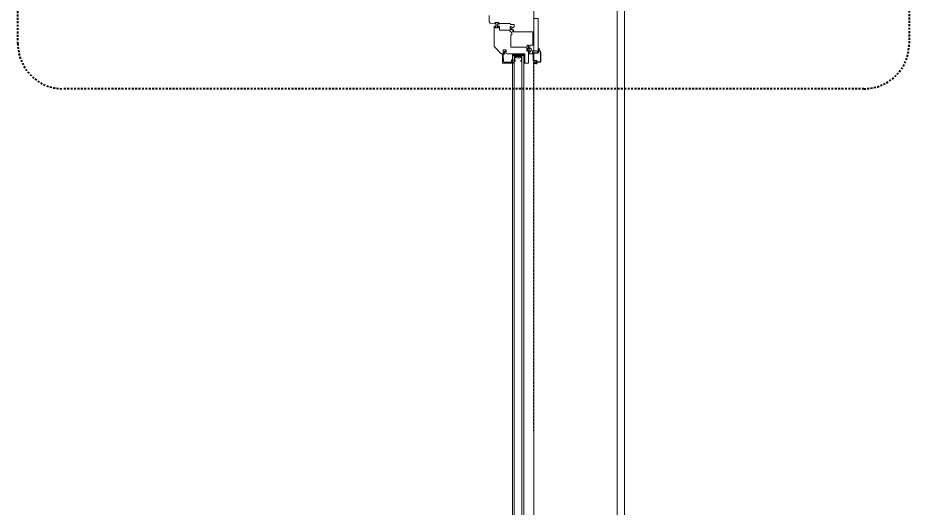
# Model space of a CAD drawing. Header units: inches. Extents: x -3905 to 10892, y 1064 to 9590.
# Drawn here: x 2130.4 to 2189.4, y 3991.2 to 4023.7 of the extents above; entities that cross this region are included whole.
import ezdxf

# ---------------------------------------------------------------- set-up
doc = ezdxf.new("R2010")
doc.units = ezdxf.units.IN
doc.header["$MEASUREMENT"] = 0
doc.linetypes.add('MYHIDDEN', pattern=[0.1875, 0.125, -0.0625])
doc.layers.add('SECTIONS', color=70, linetype='Continuous', lineweight=0)

msp = doc.modelspace()

# ---------------------------------------------------------------- linework, layer by layer
at = {"layer": 'SECTIONS', "linetype": 'Continuous', "lineweight": 5}
msp.add_line((2164.55013, 3941.98466), (2164.55013, 4037.98466), dxfattribs=at)
at = {"layer": 'SECTIONS', "lineweight": 5}
msp.add_line((2170.05794, 3941.98466), (2170.05794, 4037.98466), dxfattribs=at)
at = {"layer": 'SECTIONS', "lineweight": 0}
for p, q in [((2164.08613, 4021.64119), (2164.08613, 4021.47419)), ((2164.10013, 4021.65119), (2164.09613, 4021.65119)), ((2163.12913, 4021.22969), (2163.19413, 4021.29469)), ((2163.12913, 4021.21969), (2163.12913, 4021.22969)), ((2163.12913, 4021.21969), (2163.87863, 4021.21969)), ((2163.12913, 4021.18969), (2163.12913, 4021.21969)), ((2163.12913, 4021.21969), (2163.87863, 4021.21969)), ((2163.87863, 4021.18969), (2163.12913, 4021.18969)), ((2163.25263, 4021.14669), (2163.25263, 4020.85669)), ((2163.76163, 4020.85669), (2163.76163, 4021.14669)), ((2163.94113, 4021.21969), (2163.87863, 4021.21969)), ((2163.87863, 4021.21969), (2163.87863, 4020.71969)), ((2163.94113, 4020.71969), (2163.94113, 4021.21969)), ((2163.94113, 4020.71969), (2163.93113, 4020.71969))]:
    msp.add_line(p, q, dxfattribs=at)
at = {"layer": 'SECTIONS', "linetype": 'MYHIDDEN', "lineweight": 0}
msp.add_line((2164.52153, 4020.69204), (2164.55817, 3962.22625), dxfattribs=at)
at = {"layer": 'SECTIONS', "linetype": 'MYHIDDEN', "lineweight": 40}
msp.add_lwpolyline([(2133.3613, 4066.73908), (2186.41506, 4066.73908, -0.41421356), (2189.41506, 4063.73908), (2189.41506, 4021.96492, -0.41421356), (2186.41506, 4018.96492), (2133.3613, 4018.96492, -0.41421356), (2130.3613, 4021.96492), (2130.3613, 4063.73908, -0.41421356)], format="xyb", close=True, dxfattribs=at)
at = {"layer": 'SECTIONS', "linetype": 'Continuous', "lineweight": 5}
msp.add_lwpolyline([(2170.05794, 3942.48466), (2170.55794, 3942.48466), (2170.55794, 4037.98466), (2170.05794, 4037.98466)], close=True, dxfattribs=at)
at = {"layer": 'SECTIONS', "lineweight": 0}
for points in [[(2161.58013, 4023.82769), (2161.58013, 4023.65092, 0.18267581), (2161.58388, 4023.64099, -0.37796447), (2161.58388, 4023.63438, 0.18267581), (2161.58013, 4023.62446), (2161.58013, 4023.40758, 0.37388468), (2161.6533, 4023.3234), (2162.2134, 4023.24469), (2162.23013, 4023.24469, 0.41421356), (2162.24513, 4023.25969), (2162.24513, 4023.27969, -0.41421356), (2162.26013, 4023.29469), (2162.97013, 4023.29469, -0.41421356), (2162.98513, 4023.27969), (2162.98513, 4023.26469, 0.41421356), (2163.01513, 4023.23469), (2163.20513, 4023.23469, -0.41421356), (2163.23513, 4023.20469), (2163.23513, 4023.07969, -0.39299668), (2163.20732, 4023.04977, 0.19297871), (2163.14713, 4023.02038, -0.42897115), (2163.1254, 4023.01983), (2163.09994, 4023.04529, 0.19891237), (2163.08933, 4023.04969), (2163.06013, 4023.04969, -0.41421356), (2163.04513, 4023.06469), (2163.04513, 4023.08469, 0.41421356), (2163.03013, 4023.09969), (2163.01513, 4023.09969, 0.41421356), (2162.98513, 4023.06969), (2162.98513, 4022.9259)], [(2162.98952, 4022.91529), (2163.03524, 4022.86957), (2163.0706, 4022.90493), (2163.04055, 4022.93498), (2163.0759, 4022.97033), (2163.22439, 4022.82184), (2163.18904, 4022.78649), (2163.15899, 4022.81654), (2163.12363, 4022.78118), (2163.16873, 4022.73608, 0.19891237), (2163.17934, 4022.73169), (2164.45013, 4022.73169, -0.41421356), (2164.48013, 4022.70169), (2164.48013, 4021.88769, -0.41421356), (2164.45013, 4021.85769), (2164.30013, 4021.85769, 0.41421356), (2164.28513, 4021.84269), (2164.28513, 4021.35969, -0.41421356), (2164.27013, 4021.34469, 0.41421356), (2164.25513, 4021.32969), (2164.25513, 4021.30969, 0.41421356), (2164.27013, 4021.29469), (2164.44013, 4021.29469, 0.41421356), (2164.45513, 4021.30969), (2164.45513, 4021.46769, -0.41421356), (2164.47013, 4021.48269), (2164.72891, 4021.48269, -0.19891237), (2164.73952, 4021.47829), (2164.77073, 4021.44708, 0.19891237), (2164.78134, 4021.44269), (2164.81513, 4021.44269, 0.41421356), (2164.83013, 4021.45769), (2164.83013, 4023.61769, 0.41421356), (2164.81513, 4023.63269), (2164.56513, 4023.63269, -0.41421356), (2164.55013, 4023.64769), (2164.55013, 4023.77769, -0.41421356)], [(2163.93113, 4020.71969, 0.41421356), (2163.91613, 4020.70469), (2163.91613, 4020.68469, 0.41421356), (2163.93113, 4020.66969), (2164.17113, 4020.66969, 0.41421356), (2164.18613, 4020.68469), (2164.18613, 4021.49519), (2164.13613, 4021.49519), (2164.13613, 4021.45269), (2164.08613, 4021.45269), (2164.08613, 4021.66269), (2164.13613, 4021.66269), (2164.13613, 4021.62019), (2164.18613, 4021.62019), (2164.18613, 4021.84269, 0.41421356), (2164.17113, 4021.85769), (2164.13113, 4021.85769, 0.41421356), (2164.11613, 4021.84269), (2164.11613, 4021.74769, -0.41421356), (2164.10113, 4021.73269), (2163.03513, 4021.73269, -0.41421356), (2163.02013, 4021.74769), (2163.02013, 4022.52969, -0.41421356), (2163.03513, 4022.54469), (2163.08113, 4022.54469, 0.41421356), (2163.09613, 4022.55969), (2163.09613, 4022.66047, 0.19891237), (2163.09173, 4022.67108), (2162.91052, 4022.85229, 0.19891237), (2162.89991, 4022.85669), (2162.28113, 4022.85669, -0.41421356), (2162.26613, 4022.87169), (2162.26613, 4023.07669, 0.41421356), (2162.23613, 4023.10669), (2162.15363, 4023.10669), (2162.15363, 4023.05669), (2162.19613, 4023.05669), (2162.19613, 4023.00669), (2161.98613, 4023.00669), (2161.98613, 4023.05669), (2162.02863, 4023.05669), (2162.02863, 4023.10669), (2161.94613, 4023.10669, 0.41421356), (2161.91613, 4023.07669), (2161.91613, 4021.78454, 0.19891237), (2161.9337, 4021.74211), (2162.36355, 4021.31226, 0.19891237), (2162.40598, 4021.29469), (2162.53113, 4021.29469, 1), (2162.53113, 4021.35469), (2162.52613, 4021.35469, -0.41421356), (2162.51113, 4021.36969), (2162.51113, 4021.51469, -0.41421356), (2162.54113, 4021.54469), (2162.66613, 4021.54469, -0.41421356), (2162.69613, 4021.51469), (2162.69613, 4021.37969, 0.41421356), (2162.78113, 4021.29469), (2163.92613, 4021.29469, -0.41421356), (2163.94113, 4021.27969), (2163.94113, 4020.71969), (2163.87863, 4020.71969)], [(2164.08613, 4021.47419, 0.41421356), (2164.09613, 4021.46419), (2164.10013, 4021.46419, 0.41421356), (2164.11013, 4021.47419), (2164.11013, 4021.51769), (2164.1618, 4021.51769, -0.29578873), (2164.17093, 4021.51177, 4.68662692), (2164.17093, 4021.6036, -0.29578873), (2164.1618, 4021.59769), (2164.11013, 4021.59769), (2164.11013, 4021.64119, 0.41421356), (2164.10013, 4021.65119)], [(2165.01013, 4020.77789), (2165.01013, 4021.25448, 0.19301564), (2165.00076, 4021.27638), (2164.99362, 4021.28353, -0.41421358), (2164.99362, 4021.3005), (2165.00076, 4021.30764, 0.19466171), (2165.01013, 4021.32974), (2165.01013, 4021.35013, 0.10069247), (2165.00647, 4021.36811), (2164.90176, 4021.6148, 0.81748606), (2164.84222, 4021.60269), (2164.84222, 4021.37769, -0.41421355), (2164.82222, 4021.35769), (2164.55222, 4021.35769, 0.41420659), (2164.51022, 4021.31569), (2164.51022, 4020.86969, 0.41421356), (2164.55222, 4020.82769), (2164.70822, 4020.82769, -0.41426937), (2164.72922, 4020.80669), (2164.72922, 4020.67452, -0.53922375), (2164.70812, 4020.66099), (2164.68072, 4020.67319, 0.13634217), (2164.554, 4020.70108), (2164.55391, 4020.68183, -0.11340854), (2164.69958, 4020.64181, 0.54288649), (2164.75022, 4020.67469), (2164.75022, 4020.80669, 0.41421356), (2164.70822, 4020.84869), (2164.55222, 4020.84869, -0.41415777), (2164.53122, 4020.86969), (2164.53122, 4021.31569, -0.41415777), (2164.55222, 4021.33669), (2164.82222, 4021.33669, 0.41415641), (2164.86322, 4021.37769), (2164.86322, 4021.60269, -0.81779129), (2164.88243, 4021.60659), (2164.98714, 4021.3599, -0.10069883), (2164.98913, 4021.35013), (2164.98914, 4021.33027, -0.19891236), (2164.98591, 4021.32249), (2164.97877, 4021.31534, 0.41421354), (2164.97877, 4021.26868), (2164.98591, 4021.26153, -0.1866841), (2164.98913, 4021.25428), (2164.98913, 4020.77789, -0.41415777), (2164.96813, 4020.75689), (2164.80613, 4020.75689, 0.35760023), (2164.75122, 4020.71186), (2164.75013, 4020.66189, -0.54853126), (2164.7103, 4020.63652), (2164.6831, 4020.6492, 0.0984836), (2164.55387, 4020.68083, -1.00981191), (2164.55433, 4020.70182), (2164.64933, 4020.70182), (2164.64933, 4020.72282), (2164.55433, 4020.72282, 1.01988098), (2164.55295, 4020.65985, -0.0984914), (2164.67423, 4020.63017), (2164.70142, 4020.61749, 0.10955031), (2164.72213, 4020.61289, 0.41419312), (2164.77113, 4020.66189), (2164.77113, 4020.70089, -0.41421356), (2164.80613, 4020.73589), (2164.96813, 4020.73589, 0.41421356), (2165.01013, 4020.77789)], [(2163.69213, 4021.09619, -0.41421356), (2163.61771, 4021.02177), (2163.39654, 4021.02177, -0.41421356), (2163.32213, 4021.09619)]]:
    msp.add_lwpolyline(points, format="xyb", dxfattribs=at)
for points in [[(2162.22535, 4023.35669, 0.23450595), (2162.14263, 4023.05669), (2162.18463, 4023.05669), (2162.18463, 4023.00669), (2161.99763, 4023.00669), (2161.99763, 4023.05669), (2162.03963, 4023.05669, 0.23450595), (2161.95691, 4023.35669)], [(2162.69951, 4021.48416), (2162.55375, 4021.38584), (2162.56681, 4021.36913), (2162.55767, 4021.29469), (2162.47707, 4021.29469), (2162.47707, 4020.67969, 0.41421356), (2162.48707, 4020.66969), (2163.17707, 4020.66969, 0.41421356), (2163.18707, 4020.67969), (2163.18707, 4020.73038, 0.37424209), (2163.17845, 4020.74028, -0.67189688), (2163.14991, 4020.85244, 1), (2163.11423, 4020.90068, 0.34852429), (2163.07459, 4020.75365, -0.53924674), (2163.06541, 4020.73969), (2162.56136, 4020.73969, -0.40007691), (2162.54638, 4020.75396), (2162.52283, 4021.23896, -0.42849295), (2162.53781, 4021.25469), (2162.56652, 4021.25469, 0.37886611), (2162.59629, 4021.28103), (2162.60687, 4021.3672, -0.21712128), (2162.61337, 4021.37781), (2162.72188, 4021.451, 1)], [(2163.70113, 4020.80669), (2163.67163, 4020.80669), (2163.67163, 4020.81719), (2163.70113, 4020.81719, 0.41421356), (2163.73113, 4020.84719), (2163.73113, 4021.05719, 0.41421356), (2163.69213, 4021.09619), (2163.32213, 4021.09619, 0.41421356), (2163.28313, 4021.05719), (2163.28313, 4020.84719, 0.41421356), (2163.31313, 4020.81719), (2163.34263, 4020.81719), (2163.34263, 4020.80669), (2163.31313, 4020.80669, -0.41421356), (2163.27263, 4020.84719), (2163.27263, 4021.05719, -0.41421356), (2163.32213, 4021.10669), (2163.69213, 4021.10669, -0.41421356), (2163.74163, 4021.05719), (2163.74163, 4020.84719, -0.41421356)]]:
    msp.add_lwpolyline(points, format="xyb", close=True, dxfattribs=at)
for points in [[(2163.25263, 4001.41762), (2163.25263, 4020.55263), (2163.25263, 4021.16969), (2163.13563, 4021.16969), (2163.13563, 4020.55263), (2163.13563, 4001.29262)], [(2163.27263, 4020.85669), (2163.25263, 4020.85669), (2163.25263, 4021.14669), (2163.76163, 4021.14669), (2163.76163, 4020.85669), (2163.74163, 4020.85669)], [(2163.13563, 4000.81415), (2163.13563, 4001.29262), (2163.13563, 3961.45266), (2163.25263, 3961.45266), (2163.25263, 4001.41762)], [(2163.76163, 4000.81415), (2163.76163, 4001.41762), (2163.76163, 3961.45266), (2163.87863, 3961.45266), (2163.87863, 3961.90266), (2163.87863, 4001.43637)]]:
    msp.add_lwpolyline(points, dxfattribs=at)
at = {"layer": 'SECTIONS', "linetype": 'Continuous', "lineweight": 0}
msp.add_lwpolyline([(2163.87863, 4001.45512), (2163.87863, 4001.41762), (2163.87863, 4020.55263), (2163.87863, 4021.16969), (2163.76163, 4021.16969), (2163.76163, 4020.55263), (2163.76163, 4001.45512), (2163.76163, 4001.41762)], dxfattribs=at)
at = {"layer": 'SECTIONS', "lineweight": 0}
for centre, radius, start, end in [((2163.00013, 4022.9259), 0.015, 180, 225), ((2162.00113, 4021.79489), 0.015, 180, 225), ((2164.09613, 4021.64119), 0.01, 90, 180)]:
    msp.add_arc(centre, radius, start, end, dxfattribs=at)
msp.add_open_spline([(2162.44328, 4022.64047), (2162.44323, 4022.6406), (2162.44321, 4022.64073), (2162.44322, 4022.64086)], degree=3, dxfattribs=at)

doc.saveas('drawing.dxf')
